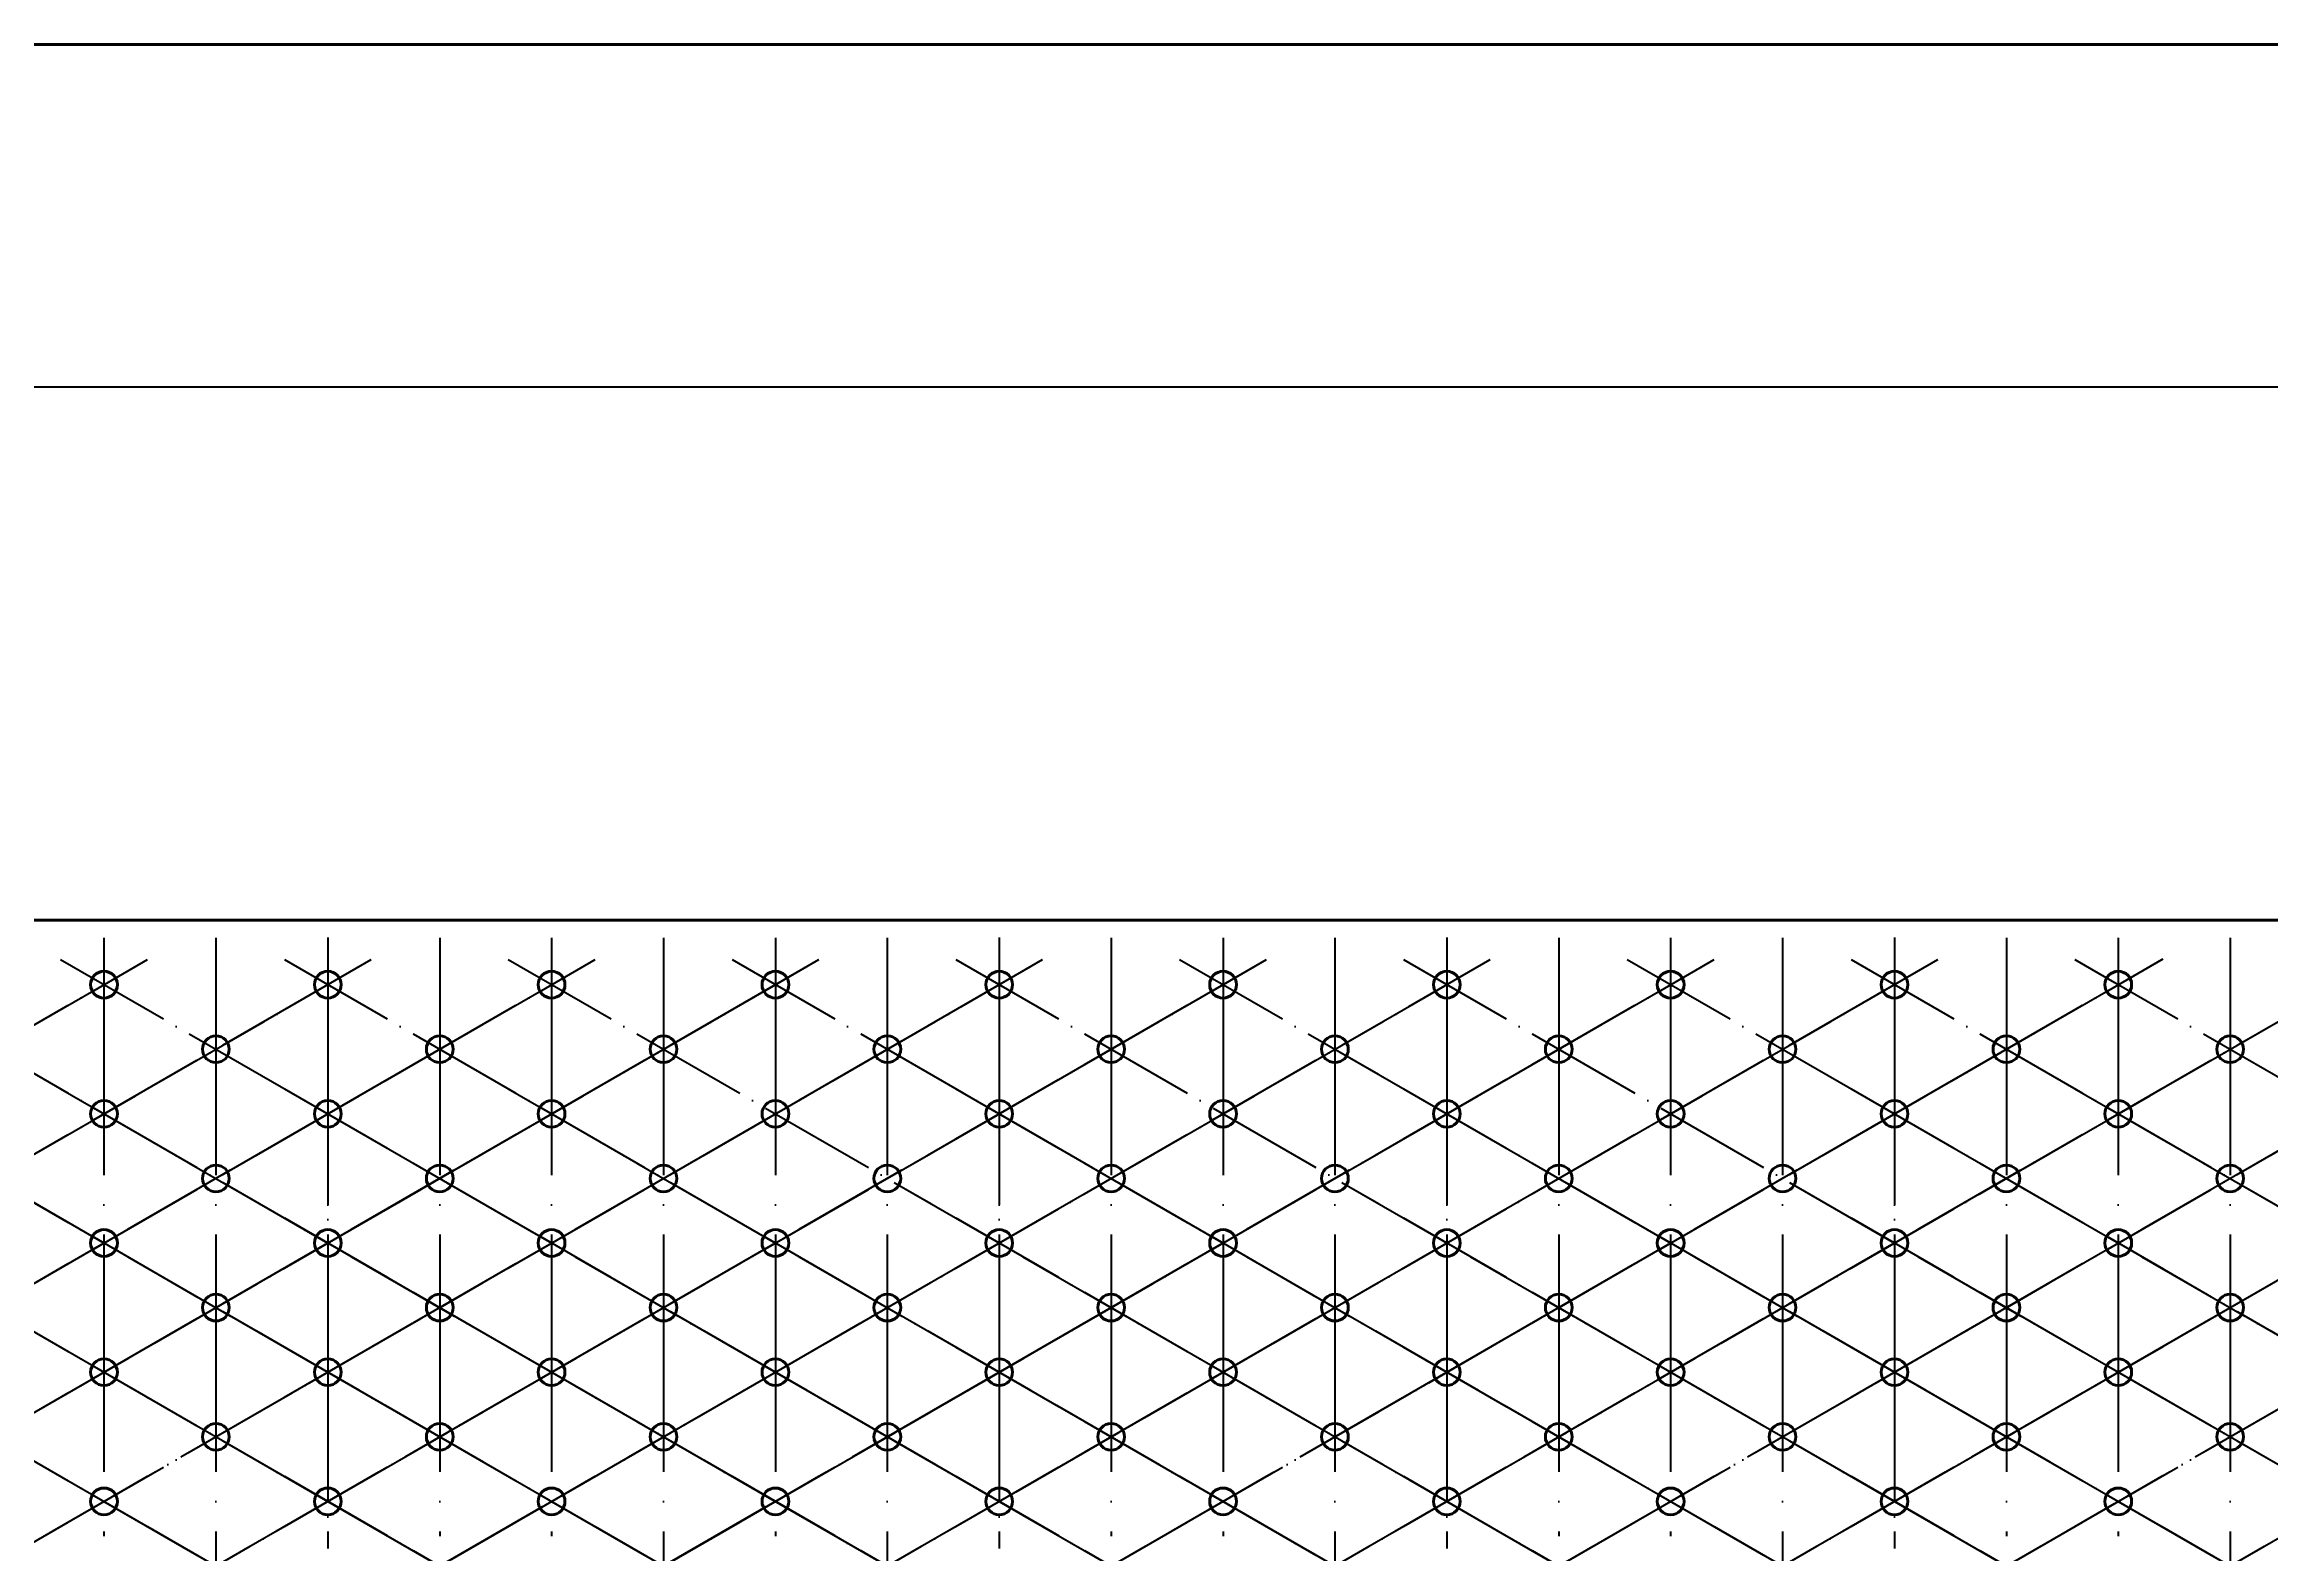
# Model space of a CAD drawing. Header units: millimetres. Extents: x 6220 to 53600, y -8031 to 13822.
# Drawn here: x 41515 to 42639, y -631 to 131 of the extents above; entities that cross this region are included whole.
import ezdxf

# ---------------------------------------------------------------- set-up
doc = ezdxf.new("R2010")
doc.units = ezdxf.units.MM
doc.linetypes.add('ACAD_ISO04W100', pattern=[30, 24, -3, 0, -3])
doc.layers.add('粗线', color=7, linetype='Continuous', lineweight=40)
doc.layers.add('轮廓线', color=7, linetype='Continuous', lineweight=40)
doc.layers.add('轴线', color=5, linetype='ACAD_ISO04W100')
doc.styles.add('GB', font='gbenor.shx', dxfattribs={"bigfont": 'gbcbig.shx'})
doc.dimstyles.new('ISO-25', dxfattribs={"dimtxt": 40, "dimasz": 30, "dimexe": 20, "dimexo": 5, "dimgap": 10, "dimtad": 1, "dimtxsty": 'GB', "dimcen": 2.5, "dimadec": 0, "dimazin": 0, "dimtfac": 1, "dimtmove": 0, "dimatfit": 0, "dimfxl": 0, "dimarcsym": 0})

# ---------------------------------------------------------------- blocks, each defined once
blk = doc.blocks.new('*D142')
at = {"layer": 'Defpoints', "color": 0}
for p in [(43670, -42.4), (39979.2, -312), (43670, -312)]:
    blk.add_point(p, dxfattribs=at)
at = {"layer": '粗线', "color": 0, "lineweight": -2}
for p, q in [((39979.2, -307), (39979.2, -22.4)), ((43670, -307), (43670, -22.4)), ((40009.2, -42.4), (43640, -42.4))]:
    blk.add_line(p, q, dxfattribs=at)
at = {"layer": '粗线', "color": 0}
for points in [[(40009.2, -37.4), (40009.2, -47.4), (39979.2, -42.4)], [(43640, -37.4), (43640, -47.4), (43670, -42.4)]]:
    blk.add_solid(points, dxfattribs=at)
at = {"layer": '粗线', "color": 0, "insert": (41824.6, -32.4), "char_height": 0.00001, "attachment_point": 5, "style": 'GB'}
blk.add_mtext('.', dxfattribs=at)

msp = doc.modelspace()

# ---------------------------------------------------------------- linework, layer by layer
at = {"layer": '粗线'}
msp.add_line((39819.359, 130.69), (43828.859, 130.69), dxfattribs=at)
at = {"layer": '粗线', "color": 0}
msp.add_line((39979.156, -311.956), (43669.962, -311.956), dxfattribs=at)
at = {"layer": '轮廓线', "color": 0}
for p, q in [((41153.264, -311.956), (41746.878, -311.956)), ((41379.493, -311.956), (41973.107, -311.956)), ((41492.607, -311.956), (42086.221, -311.956)), ((41605.721, -311.956), (42199.335, -311.956)), ((41718.835, -311.956), (42312.449, -311.956)), ((41945.063, -311.956), (42538.677, -311.956)), ((42171.291, -311.956), (42610.014, -311.956)), ((42397.519, -311.956), (42610.014, -311.956))]:
    msp.add_line(p, q, dxfattribs=at)
for centre in [(41545.465, -344.61), (41545.465, -344.61), (41658.58, -344.61), (41658.58, -344.61), (41658.58, -344.61), (41771.694, -344.61), (41771.694, -344.61), (41884.808, -344.61), (41884.808, -344.61), (41884.808, -344.61), (41884.808, -344.61), (41997.922, -344.61), (41997.922, -344.61), (41997.922, -344.61), (41997.922, -344.61), (41997.922, -344.61), (41997.922, -344.61), (41997.922, -344.61), (42111.036, -344.61), (42111.036, -344.61), (42111.036, -344.61), (42111.036, -344.61), (42111.036, -344.61), (42224.15, -344.61), (42224.15, -344.61), (42224.15, -344.61), (42224.15, -344.61), (42224.15, -344.61), (42224.15, -344.61), (42337.264, -344.61), (42337.264, -344.61), (42337.264, -344.61), (42337.264, -344.61), (42450.378, -344.61), (42450.378, -344.61), (42450.378, -344.61), (42450.378, -344.61), (42450.378, -344.61), (42450.378, -344.61), (42563.492, -344.61), (42563.492, -344.61), (42563.492, -344.61), (42563.492, -344.61), (41602.023, -377.263), (41602.023, -377.263), (41715.137, -377.263), (41715.137, -377.263), (41715.137, -377.263), (41828.251, -377.263), (41828.251, -377.263), (41828.251, -377.263), (41828.251, -377.263), (41941.365, -377.263), (41941.365, -377.263), (41941.365, -377.263), (41941.365, -377.263), (42054.479, -377.263), (42054.479, -377.263), (42054.479, -377.263), (42054.479, -377.263), (42054.479, -377.263), (42054.479, -377.263), (42054.479, -377.263), (42167.593, -377.263), (42167.593, -377.263), (42167.593, -377.263), (42167.593, -377.263), (42167.593, -377.263), (42280.707, -377.263), (42280.707, -377.263), (42280.707, -377.263), (42280.707, -377.263), (42280.707, -377.263), (42280.707, -377.263), (42393.821, -377.263), (42393.821, -377.263), (42393.821, -377.263), (42393.821, -377.263), (42506.935, -377.263), (42506.935, -377.263), (42506.935, -377.263), (42506.935, -377.263), (42506.935, -377.263), (42506.935, -377.263), (42620.049, -377.263), (42620.049, -377.263), (41545.465, -409.916), (41545.465, -409.916), (41658.58, -409.916), (41658.58, -409.916), (41658.58, -409.916), (41771.694, -409.916), (41771.694, -409.916), (41884.808, -409.916), (41884.808, -409.916), (41884.808, -409.916), (41884.808, -409.916), (41997.922, -409.916), (41997.922, -409.916), (41997.922, -409.916), (41997.922, -409.916), (41997.922, -409.916), (41997.922, -409.916), (41997.922, -409.916), (42111.036, -409.916), (42111.036, -409.916), (42111.036, -409.916), (42111.036, -409.916), (42111.036, -409.916), (42224.15, -409.916), (42224.15, -409.916), (42224.15, -409.916), (42224.15, -409.916), (42224.15, -409.916), (42224.15, -409.916), (42337.264, -409.916), (42337.264, -409.916), (42337.264, -409.916), (42337.264, -409.916), (42450.378, -409.916), (42450.378, -409.916), (42450.378, -409.916), (42450.378, -409.916), (42450.378, -409.916), (42450.378, -409.916), (42563.492, -409.916), (42563.492, -409.916), (42563.492, -409.916), (42563.492, -409.916), (41602.023, -442.569), (41602.023, -442.569), (41715.137, -442.569), (41715.137, -442.569), (41715.137, -442.569), (41828.251, -442.569), (41828.251, -442.569), (41828.251, -442.569), (41828.251, -442.569), (41941.365, -442.569), (41941.365, -442.569), (41941.365, -442.569), (41941.365, -442.569), (42054.479, -442.569), (42054.479, -442.569), (42054.479, -442.569), (42054.479, -442.569), (42054.479, -442.569), (42054.479, -442.569), (42054.479, -442.569), (42167.593, -442.569), (42167.593, -442.569), (42167.593, -442.569), (42167.593, -442.569), (42167.593, -442.569), (42280.707, -442.569), (42280.707, -442.569), (42280.707, -442.569), (42280.707, -442.569), (42280.707, -442.569), (42280.707, -442.569), (42393.821, -442.569), (42393.821, -442.569), (42393.821, -442.569), (42393.821, -442.569), (42506.935, -442.569), (42506.935, -442.569), (42506.935, -442.569), (42506.935, -442.569), (42506.935, -442.569), (42506.935, -442.569), (42620.049, -442.569), (42620.049, -442.569), (41545.465, -475.223), (41545.465, -475.223), (41658.58, -475.223), (41658.58, -475.223), (41658.58, -475.223), (41771.694, -475.223), (41771.694, -475.223), (41884.808, -475.223), (41884.808, -475.223), (41884.808, -475.223), (41884.808, -475.223), (41997.922, -475.223), (41997.922, -475.223), (41997.922, -475.223), (41997.922, -475.223), (41997.922, -475.223), (41997.922, -475.223), (41997.922, -475.223), (42111.036, -475.223), (42111.036, -475.223), (42111.036, -475.223), (42111.036, -475.223), (42111.036, -475.223), (42224.15, -475.223), (42224.15, -475.223), (42224.15, -475.223), (42224.15, -475.223), (42224.15, -475.223), (42224.15, -475.223), (42337.264, -475.223), (42337.264, -475.223), (42337.264, -475.223), (42337.264, -475.223), (42450.378, -475.223), (42450.378, -475.223), (42450.378, -475.223), (42450.378, -475.223), (42450.378, -475.223), (42450.378, -475.223), (42563.492, -475.223), (42563.492, -475.223), (42563.492, -475.223), (42563.492, -475.223), (41602.023, -507.876), (41602.023, -507.876), (41715.137, -507.876), (41715.137, -507.876), (41715.137, -507.876), (41828.251, -507.876), (41828.251, -507.876), (41828.251, -507.876), (41828.251, -507.876), (41941.365, -507.876), (41941.365, -507.876), (41941.365, -507.876), (41941.365, -507.876), (42054.479, -507.876), (42054.479, -507.876), (42054.479, -507.876), (42054.479, -507.876), (42054.479, -507.876), (42054.479, -507.876), (42054.479, -507.876), (42167.593, -507.876), (42167.593, -507.876), (42167.593, -507.876), (42167.593, -507.876), (42167.593, -507.876), (42280.707, -507.876), (42280.707, -507.876), (42280.707, -507.876), (42280.707, -507.876), (42280.707, -507.876), (42280.707, -507.876), (42393.821, -507.876), (42393.821, -507.876), (42393.821, -507.876), (42393.821, -507.876), (42506.935, -507.876), (42506.935, -507.876), (42506.935, -507.876), (42506.935, -507.876), (42506.935, -507.876), (42506.935, -507.876), (42620.049, -507.876), (42620.049, -507.876), (41545.465, -540.529), (41545.465, -540.529), (41658.58, -540.529), (41658.58, -540.529), (41658.58, -540.529), (41771.694, -540.529), (41771.694, -540.529), (41884.808, -540.529), (41884.808, -540.529), (41884.808, -540.529), (41884.808, -540.529), (41997.922, -540.529), (41997.922, -540.529), (41997.922, -540.529), (41997.922, -540.529), (41997.922, -540.529), (41997.922, -540.529), (41997.922, -540.529), (42111.036, -540.529), (42111.036, -540.529), (42111.036, -540.529), (42111.036, -540.529), (42111.036, -540.529), (42224.15, -540.529), (42224.15, -540.529), (42224.15, -540.529), (42224.15, -540.529), (42224.15, -540.529), (42224.15, -540.529), (42337.264, -540.529), (42337.264, -540.529), (42337.264, -540.529), (42337.264, -540.529), (42450.378, -540.529), (42450.378, -540.529), (42450.378, -540.529), (42450.378, -540.529), (42450.378, -540.529), (42450.378, -540.529), (42563.492, -540.529), (42563.492, -540.529), (42563.492, -540.529), (42563.492, -540.529), (41602.023, -573.182), (41602.023, -573.182), (41715.137, -573.182), (41715.137, -573.182), (41715.137, -573.182), (41828.251, -573.182), (41828.251, -573.182), (41828.251, -573.182), (41828.251, -573.182), (41941.365, -573.182), (41941.365, -573.182), (41941.365, -573.182), (41941.365, -573.182), (42054.479, -573.182), (42054.479, -573.182), (42054.479, -573.182), (42054.479, -573.182), (42054.479, -573.182), (42054.479, -573.182), (42054.479, -573.182), (42167.593, -573.182), (42167.593, -573.182), (42167.593, -573.182), (42167.593, -573.182), (42167.593, -573.182), (42280.707, -573.182), (42280.707, -573.182), (42280.707, -573.182), (42280.707, -573.182), (42280.707, -573.182), (42280.707, -573.182), (42393.821, -573.182), (42393.821, -573.182), (42393.821, -573.182), (42393.821, -573.182), (42506.935, -573.182), (42506.935, -573.182), (42506.935, -573.182), (42506.935, -573.182), (42506.935, -573.182), (42506.935, -573.182), (42620.049, -573.182), (42620.049, -573.182), (41545.465, -605.835), (41545.465, -605.835), (41545.465, -605.835), (41545.465, -605.835), (41658.58, -605.835), (41658.58, -605.835), (41658.58, -605.835), (41658.58, -605.835), (41658.58, -605.835), (41658.58, -605.835), (41771.694, -605.835), (41771.694, -605.835), (41771.694, -605.835), (41771.694, -605.835), (41884.808, -605.835), (41884.808, -605.835), (41884.808, -605.835), (41884.808, -605.835), (41884.808, -605.835), (41884.808, -605.835), (41884.808, -605.835), (41884.808, -605.835), (41997.922, -605.835), (41997.922, -605.835), (41997.922, -605.835), (41997.922, -605.835), (41997.922, -605.835), (41997.922, -605.835), (41997.922, -605.835), (41997.922, -605.835), (41997.922, -605.835), (41997.922, -605.835), (41997.922, -605.835), (41997.922, -605.835), (41997.922, -605.835), (41997.922, -605.835), (42111.036, -605.835), (42111.036, -605.835), (42111.036, -605.835), (42111.036, -605.835), (42111.036, -605.835), (42111.036, -605.835), (42111.036, -605.835), (42111.036, -605.835), (42111.036, -605.835), (42111.036, -605.835), (42224.15, -605.835), (42224.15, -605.835), (42224.15, -605.835), (42224.15, -605.835), (42224.15, -605.835), (42224.15, -605.835), (42224.15, -605.835), (42224.15, -605.835), (42224.15, -605.835), (42224.15, -605.835), (42224.15, -605.835), (42224.15, -605.835), (42337.264, -605.835), (42337.264, -605.835), (42337.264, -605.835), (42337.264, -605.835), (42337.264, -605.835), (42337.264, -605.835), (42337.264, -605.835), (42337.264, -605.835), (42450.378, -605.835), (42450.378, -605.835), (42450.378, -605.835), (42450.378, -605.835), (42450.378, -605.835), (42450.378, -605.835), (42450.378, -605.835), (42450.378, -605.835), (42450.378, -605.835), (42450.378, -605.835), (42450.378, -605.835), (42450.378, -605.835), (42563.492, -605.835), (42563.492, -605.835), (42563.492, -605.835), (42563.492, -605.835), (42563.492, -605.835), (42563.492, -605.835), (42563.492, -605.835), (42563.492, -605.835)]:
    msp.add_circle(centre, 6.754, dxfattribs=at)
at = {"layer": '轴线', "color": 0, "ltscale": 5}
for p, q in [((41545.465, -320.869), (41545.465, -623.399)), ((41545.465, -320.869), (41545.465, -623.399)), ((41602.023, -320.869), (41602.023, -623.399)), ((41602.023, -320.869), (41602.023, -657.374)), ((41658.58, -320.869), (41658.58, -623.399)), ((41658.58, -320.869), (41658.58, -623.399)), ((41715.137, -320.869), (41715.137, -623.399)), ((41715.137, -320.869), (41715.137, -623.399)), ((41715.137, -320.869), (41715.137, -623.399)), ((41771.694, -320.869), (41771.694, -623.399)), ((41771.694, -320.869), (41771.694, -623.399)), ((41828.251, -320.869), (41828.251, -623.399)), ((41828.251, -320.869), (41828.251, -657.374)), ((41884.808, -320.869), (41884.808, -623.399)), ((41884.808, -320.869), (41884.808, -623.399)), ((41884.808, -320.869), (41884.808, -623.399)), ((41884.808, -320.869), (41884.808, -623.399)), ((41941.365, -320.869), (41941.365, -623.399)), ((41941.365, -320.869), (41941.365, -623.399)), ((41941.365, -320.869), (41941.365, -623.399)), ((41941.365, -320.869), (41941.365, -657.374)), ((41997.922, -320.869), (41997.922, -623.399)), ((41997.922, -320.869), (41997.922, -623.399)), ((41997.922, -320.869), (41997.922, -623.399)), ((41997.922, -320.869), (41997.922, -623.399)), ((41997.922, -320.869), (41997.922, -623.399)), ((42054.479, -320.869), (42054.479, -623.399)), ((42054.479, -320.869), (42054.479, -623.399)), ((42054.479, -320.869), (42054.479, -623.399)), ((42054.479, -320.869), (42054.479, -623.399)), ((42054.479, -320.869), (42054.479, -623.399)), ((42054.479, -320.869), (42054.479, -623.399)), ((42054.479, -320.869), (42054.479, -623.399)), ((42111.036, -320.869), (42111.036, -623.399)), ((42111.036, -320.869), (42111.036, -623.399)), ((42111.036, -320.869), (42111.036, -623.399)), ((42111.036, -320.869), (42111.036, -623.399)), ((42111.036, -320.869), (42111.036, -623.399)), ((42167.593, -320.869), (42167.593, -623.399)), ((42167.593, -320.869), (42167.593, -623.399)), ((42167.593, -320.869), (42167.593, -657.374)), ((42167.593, -320.869), (42167.593, -623.399)), ((42167.593, -320.869), (42167.593, -657.374)), ((42224.15, -320.869), (42224.15, -623.399)), ((42224.15, -320.869), (42224.15, -623.399)), ((42224.15, -320.869), (42224.15, -623.399)), ((42224.15, -320.869), (42224.15, -623.399)), ((42280.707, -320.869), (42280.707, -623.399)), ((42280.707, -320.869), (42280.707, -623.399)), ((42280.707, -320.869), (42280.707, -623.399)), ((42280.707, -320.869), (42280.707, -623.399)), ((42280.707, -320.869), (42280.707, -623.399)), ((42280.707, -320.869), (42280.707, -623.399)), ((42337.264, -320.869), (42337.264, -623.399)), ((42337.264, -320.869), (42337.264, -623.399)), ((42337.264, -320.869), (42337.264, -623.399)), ((42337.264, -320.869), (42337.264, -623.399)), ((42393.821, -320.869), (42393.821, -623.399)), ((42393.821, -320.869), (42393.821, -657.374)), ((42393.821, -320.869), (42393.821, -623.399)), ((42393.821, -320.869), (42393.821, -657.374)), ((42450.378, -320.869), (42450.378, -623.399)), ((42450.378, -320.869), (42450.378, -623.399)), ((42450.378, -320.869), (42450.378, -623.399)), ((42450.378, -320.869), (42450.378, -623.399)), ((42506.935, -320.869), (42506.935, -623.399)), ((42506.935, -320.869), (42506.935, -623.399)), ((42506.935, -320.869), (42506.935, -623.399)), ((42506.935, -320.869), (42506.935, -623.399)), ((42506.935, -320.869), (42506.935, -623.399)), ((42506.935, -320.869), (42506.935, -623.399)), ((42563.492, -320.869), (42563.492, -623.399)), ((42563.492, -320.869), (42563.492, -623.399)), ((42563.492, -320.869), (42563.492, -623.399)), ((42563.492, -320.869), (42563.492, -623.399)), ((42620.049, -320.869), (42620.049, -623.399)), ((42620.049, -320.869), (42620.049, -657.374))]:
    msp.add_line(p, q, dxfattribs=at)
at = {"layer": '轴线', "color": 0, "ltscale": 2.5}
for p, q in [((41658.58, -320.8), (41658.58, -629.645)), ((41997.922, -320.8), (41997.922, -629.645)), ((41997.922, -320.8), (41997.922, -629.645)), ((42224.15, -320.8), (42224.15, -629.645)), ((42224.15, -320.8), (42224.15, -629.645)), ((42450.378, -320.8), (42450.378, -629.645)), ((42450.378, -320.8), (42450.378, -629.645)), ((41184.179, -331.94), (41680.524, -618.505)), ((41184.179, -553.199), (41567.41, -331.94)), ((41184.179, -618.505), (41680.524, -331.94)), ((41297.293, -331.94), (41737.077, -585.849)), ((41410.407, -331.94), (41737.077, -520.543)), ((41410.407, -331.94), (41906.752, -618.505)), ((41410.407, -422.586), (41567.41, -331.94)), ((41410.407, -487.892), (41680.524, -331.94)), ((41410.407, -553.199), (41793.638, -331.94)), ((41410.407, -618.505), (41906.752, -331.94)), ((41523.521, -331.94), (41737.077, -455.236)), ((41523.521, -331.94), (41963.305, -585.849)), ((41523.521, -331.94), (42019.866, -618.505)), ((41523.521, -553.199), (41906.752, -331.94)), ((41523.521, -618.505), (42019.866, -331.94)), ((41523.521, -331.94), (42019.866, -618.505)), ((41523.521, -618.505), (42019.866, -331.94)), ((41636.635, -331.94), (41737.077, -389.93)), ((41636.635, -331.94), (41963.305, -520.543)), ((41636.635, -331.94), (42132.98, -618.505)), ((41636.635, -422.586), (41793.638, -331.94)), ((41636.635, -487.892), (41906.752, -331.94)), ((41636.635, -553.199), (42019.866, -331.94)), ((41636.635, -618.505), (42132.98, -331.94)), ((41636.635, -331.94), (42076.419, -585.849)), ((41636.635, -331.94), (42076.419, -585.849)), ((41749.749, -331.94), (41963.305, -455.236)), ((41749.749, -331.94), (42189.533, -585.849)), ((41749.749, -331.94), (42076.419, -520.543)), ((41749.749, -331.94), (42246.094, -618.505)), ((41749.749, -422.586), (41906.752, -331.94)), ((41749.749, -487.892), (42019.866, -331.94)), ((41749.749, -553.199), (42132.98, -331.94)), ((41749.749, -618.505), (42246.094, -331.94)), ((41749.749, -331.94), (42076.419, -520.543)), ((41749.749, -331.94), (42246.094, -618.505)), ((41749.749, -487.892), (42019.866, -331.94)), ((41749.749, -553.199), (42132.98, -331.94)), ((41749.749, -618.505), (42246.094, -331.94)), ((41862.863, -331.94), (41963.305, -389.93)), ((41862.863, -331.94), (42189.533, -520.543)), ((41862.863, -331.94), (42076.419, -455.236)), ((41862.863, -331.94), (42302.647, -585.849)), ((41862.863, -331.94), (42076.419, -455.236)), ((41862.863, -331.94), (42302.647, -585.849)), ((41975.977, -331.94), (42189.533, -455.236)), ((41975.977, -331.94), (42076.419, -389.93)), ((41975.977, -331.94), (42302.647, -520.543)), ((41975.977, -331.94), (42472.322, -618.505)), ((41975.977, -422.586), (42132.98, -331.94)), ((41975.977, -487.892), (42246.094, -331.94)), ((41975.977, -553.199), (42359.208, -331.94)), ((41975.977, -618.505), (42472.322, -331.94)), ((41975.977, -331.94), (42076.419, -389.93)), ((41975.977, -331.94), (42302.647, -520.543)), ((41975.977, -331.94), (42472.322, -618.505)), ((41975.977, -422.586), (42132.98, -331.94)), ((41975.977, -487.892), (42246.094, -331.94)), ((41975.977, -553.199), (42359.208, -331.94)), ((41975.977, -618.505), (42472.322, -331.94)), ((42089.092, -331.94), (42189.533, -389.93)), ((42089.092, -331.94), (42302.647, -455.236)), ((42089.092, -331.94), (42528.875, -585.849)), ((42089.092, -331.94), (42302.647, -455.236)), ((42089.092, -331.94), (42528.875, -585.849)), ((42202.206, -553.199), (42586.113, -331.549)), ((42202.206, -331.94), (42302.647, -389.93)), ((42202.206, -331.94), (42528.875, -520.543)), ((42202.206, -331.94), (42586.113, -553.589)), ((42202.206, -422.586), (42359.208, -331.94)), ((42202.206, -487.892), (42472.322, -331.94)), ((42202.206, -331.94), (42302.647, -389.93)), ((42202.206, -331.94), (42528.875, -520.543)), ((42202.206, -331.94), (42698.551, -618.505)), ((42202.206, -422.586), (42359.208, -331.94)), ((42202.206, -487.892), (42472.322, -331.94)), ((42202.206, -553.199), (42585.437, -331.94)), ((42202.206, -618.505), (42698.551, -331.94)), ((42315.32, -331.94), (42528.875, -455.236)), ((42315.32, -331.94), (42586.113, -488.283)), ((42315.32, -331.94), (42528.875, -455.236)), ((42315.32, -331.94), (42755.103, -585.849)), ((42428.434, -422.586), (42586.113, -331.549)), ((42428.434, -331.94), (42528.875, -389.93)), ((42428.434, -331.94), (42586.113, -422.976)), ((42428.434, -331.94), (42586.113, -422.976)), ((42428.434, -331.94), (42528.875, -389.93)), ((42428.434, -331.94), (42755.103, -520.543)), ((42428.434, -331.94), (42924.779, -618.505)), ((42428.434, -422.586), (42585.437, -331.94)), ((42428.434, -487.892), (42698.551, -331.94)), ((42428.434, -553.199), (42811.665, -331.94)), ((42428.434, -618.505), (42924.779, -331.94)), ((42541.548, -331.94), (42561.648, -343.545)), ((42541.548, -331.94), (42561.648, -343.545)), ((42541.548, -331.94), (42755.103, -455.236)), ((42541.548, -331.94), (42981.332, -585.849)), ((42541.548, -331.94), (43037.893, -618.505)), ((42541.548, -553.199), (42924.779, -331.94)), ((42541.548, -618.505), (43037.893, -331.94)), ((41297.293, -618.505), (41737.077, -364.596)), ((41523.521, -618.505), (41963.305, -364.596)), ((41636.635, -618.505), (42076.419, -364.596)), ((41636.635, -618.505), (42076.419, -364.596)), ((41749.749, -618.505), (42189.533, -364.596)), ((41862.863, -618.505), (42302.647, -364.596)), ((41862.863, -618.505), (42302.647, -364.596)), ((42089.092, -618.505), (42528.875, -364.596)), ((42089.092, -618.505), (42528.875, -364.596)), ((42315.32, -618.505), (42755.103, -364.596)), ((42541.548, -618.505), (42981.332, -364.596)), ((41184.179, -397.247), (41567.41, -618.505)), ((41410.407, -397.247), (41793.638, -618.505)), ((41523.521, -397.247), (41906.752, -618.505)), ((41636.635, -397.247), (42019.866, -618.505)), ((41749.749, -397.247), (42132.98, -618.505)), ((41749.749, -397.247), (42132.98, -618.505)), ((41975.977, -397.247), (42359.208, -618.505)), ((41975.977, -397.247), (42359.208, -618.505)), ((42202.206, -618.505), (42586.113, -396.856)), ((42202.206, -397.247), (42586.113, -618.896)), ((42202.206, -397.247), (42585.437, -618.505)), ((42428.434, -487.892), (42586.113, -396.856)), ((42428.434, -397.247), (42586.113, -488.283)), ((42428.434, -397.247), (42811.665, -618.505)), ((42541.548, -397.247), (42924.779, -618.505)), ((41375.794, -638.489), (41737.077, -429.902)), ((41602.023, -638.489), (41963.305, -429.902)), ((41715.137, -638.489), (42076.419, -429.902)), ((41715.137, -638.489), (42076.419, -429.902)), ((41828.251, -638.489), (42189.533, -429.902)), ((41941.365, -638.489), (42302.647, -429.902)), ((41941.365, -638.489), (42302.647, -429.902)), ((42167.593, -638.489), (42528.875, -429.902)), ((42167.593, -638.489), (42528.875, -429.902)), ((42393.821, -638.489), (42755.103, -429.902)), ((42620.049, -638.489), (42981.332, -429.902)), ((41410.407, -462.553), (41680.524, -618.505)), ((41636.635, -462.553), (41906.752, -618.505)), ((41749.749, -462.553), (42019.866, -618.505)), ((41749.749, -462.553), (42019.866, -618.505)), ((41975.977, -462.553), (42246.094, -618.505)), ((41975.977, -462.553), (42246.094, -618.505)), ((42202.206, -462.553), (42472.322, -618.505)), ((42202.206, -462.553), (42472.322, -618.505)), ((42315.32, -618.505), (42586.113, -462.162)), ((42428.434, -553.199), (42586.113, -462.162)), ((42428.434, -462.553), (42586.113, -553.589)), ((42428.434, -462.553), (42698.551, -618.505)), ((41454.296, -658.472), (41737.077, -495.209)), ((41680.524, -658.472), (41963.305, -495.209)), ((41793.638, -658.472), (42076.419, -495.209)), ((41793.638, -658.472), (42076.419, -495.209)), ((41906.752, -658.472), (42189.533, -495.209)), ((42019.866, -658.472), (42302.647, -495.209)), ((42019.866, -658.472), (42302.647, -495.209)), ((42246.094, -658.472), (42528.875, -495.209)), ((42246.094, -658.472), (42528.875, -495.209)), ((42472.322, -658.472), (42755.103, -495.209)), ((41410.407, -527.859), (41602.023, -638.489)), ((41636.635, -527.859), (41828.251, -638.489)), ((41749.749, -527.859), (41941.365, -638.489)), ((41975.977, -527.859), (42167.593, -638.489)), ((41975.977, -527.859), (42167.593, -638.489)), ((42202.206, -527.859), (42393.821, -638.489)), ((42202.206, -527.859), (42393.821, -638.489)), ((42393.821, -638.489), (42586.113, -527.469)), ((42428.434, -618.505), (42586.113, -527.469)), ((42428.434, -527.859), (42586.113, -618.896)), ((42428.434, -527.859), (42620.049, -638.489)), ((41567.41, -658.472), (41737.077, -560.515)), ((41793.638, -658.472), (41963.305, -560.515)), ((41906.752, -658.472), (42076.419, -560.515)), ((41906.752, -658.472), (42076.419, -560.515)), ((42019.866, -658.472), (42189.533, -560.515)), ((42132.98, -658.472), (42302.647, -560.515)), ((42132.98, -658.472), (42302.647, -560.515)), ((42359.208, -658.472), (42528.875, -560.515)), ((42359.208, -658.472), (42528.875, -560.515)), ((42585.437, -658.472), (42755.103, -560.515)), ((41410.407, -683.811), (41567.41, -593.166)), ((41636.635, -593.166), (41737.077, -651.156)), ((41636.635, -683.811), (41793.638, -593.166)), ((41749.749, -683.811), (41906.752, -593.166)), ((41862.863, -593.166), (41963.305, -651.156)), ((41975.977, -593.166), (42076.419, -651.156)), ((41975.977, -683.811), (42132.98, -593.166)), ((41975.977, -593.166), (42076.419, -651.156)), ((41975.977, -683.811), (42132.98, -593.166)), ((42089.092, -593.166), (42189.533, -651.156)), ((42202.206, -593.166), (42302.647, -651.156)), ((42202.206, -683.811), (42359.208, -593.166)), ((42202.206, -593.166), (42302.647, -651.156)), ((42202.206, -683.811), (42359.208, -593.166)), ((42428.434, -683.811), (42586.113, -592.775)), ((42428.434, -593.166), (42586.113, -684.202)), ((42428.434, -593.166), (42528.875, -651.156)), ((42428.434, -683.811), (42585.437, -593.166)), ((42472.322, -658.472), (42586.113, -592.775)), ((41545.465, -605.835), (41910.363, -816.509)), ((41658.58, -605.835), (42023.477, -816.509)), ((41771.694, -605.835), (42136.591, -816.509)), ((41771.694, -605.835), (42136.591, -816.509)), ((41997.922, -605.835), (42362.819, -816.509)), ((41997.922, -605.835), (42362.819, -816.509)), ((42224.15, -605.835), (42586.113, -814.815)), ((42224.15, -605.835), (42589.048, -816.509)), ((42450.378, -605.835), (42586.113, -684.202)), ((42450.378, -605.835), (42815.276, -816.509)), ((42563.492, -605.835), (42928.39, -816.509)), ((42541.548, -618.505), (42561.648, -606.9)), ((41567.41, -618.505), (41737.077, -716.462)), ((41793.638, -618.505), (41963.305, -716.462)), ((41906.752, -618.505), (42076.419, -716.462)), ((41906.752, -618.505), (42076.419, -716.462)), ((42019.866, -618.505), (42189.533, -716.462)), ((42132.98, -618.505), (42302.647, -716.462)), ((42132.98, -618.505), (42302.647, -716.462)), ((42359.208, -618.505), (42528.875, -716.462)), ((42359.208, -618.505), (42528.875, -716.462)), ((42585.437, -618.505), (42755.103, -716.462))]:
    msp.add_line(p, q, dxfattribs=at)

# ---------------------------------------------------------------- dimensions: what is measured, and where the dimension line sits
at = {"layer": '粗线', "color": 0}
dim = msp.add_linear_dim(base=(43669.962, -42.426), p1=(39979.156, -311.956), p2=(43669.962, -311.956), text='.', dimstyle='ISO-25', override={"dimtxt": 1e-05}, dxfattribs=at)
dim.commit()
dim.dimension.update_dxf_attribs({"geometry": '*D142', "text_midpoint": (41824.559, -32.426)})

doc.saveas('drawing.dxf')
